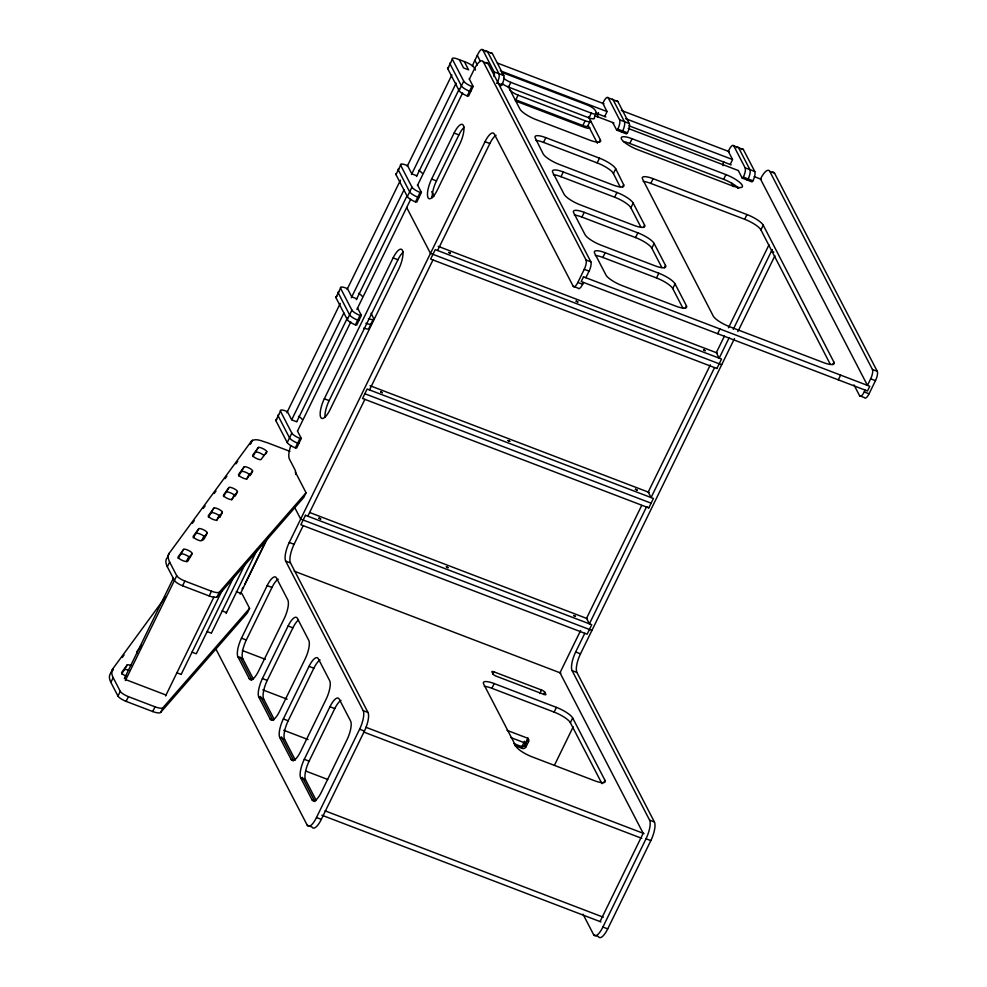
<?xml version="1.0" encoding="UTF-8"?>
<svg xmlns="http://www.w3.org/2000/svg" width="987" height="987" viewBox="0 0 987 987"><rect width="100%" height="100%" fill="white"/><g stroke="black" fill="none" stroke-linecap="round" stroke-linejoin="round"><path stroke-width="1.48" d="M236.337 591.645L242.086 593.841L249.588 608.337L247.281 613.063L160.696 712.38A12.165 3.134 26 0 1 152.714 711.553L126.102 701.375A7.563 1.949 26 0 1 117.971 696.069L110.877 682.375A84.771 21.825 26 0 1 110.556 673.455L112.863 668.73L165.458 596.999M167.593 556.668L169.32 553.127L251.475 441.066C256.065 437.734 262.554 441.522 267.403 442.756L288.118 450.677A15.138 3.899 26 0 1 289.894 451.392M110.877 682.375L113.184 677.662A84.771 21.825 26 0 1 112.863 668.73M295.323 472.02L306.056 492.735L303.749 497.448L217.152 596.777A12.165 3.134 26 0 1 209.182 595.951L182.558 585.772A7.563 1.949 26 0 1 174.428 580.467L167.334 566.772L169.641 562.047A84.771 21.825 26 0 1 169.32 553.127M121.697 674.022L127.175 664.967A4.725 1.221 26 0 1 131.012 665.583M178.153 558.42L183.631 549.364A4.725 1.221 26 0 1 188.591 550.499A4.725 1.221 26 0 1 192.083 553.621L190.343 557.161M124.337 678.612L173.342 578.259M193.267 537.804L198.757 528.748A4.725 1.221 26 0 1 203.704 529.871A4.725 1.221 26 0 1 207.196 532.992L205.469 536.546M117.971 696.069L120.278 691.344L113.184 677.662M125.349 680.586L176.735 575.742L169.641 562.047M186.444 561.763L189.134 556.261M208.393 517.188L213.871 508.132A4.725 1.221 26 0 1 218.818 509.255A4.725 1.221 26 0 1 222.309 512.376L220.002 517.102M202.236 539.766L204.247 535.645M223.506 496.56L228.984 487.516A4.725 1.221 26 0 1 233.944 488.639A4.725 1.221 26 0 1 237.423 491.76L235.696 495.301M250.106 444.125L251.845 440.584M250.686 443.743L252.413 440.202M126.102 701.375L128.409 696.649A7.563 1.949 26 0 1 120.278 691.344M182.558 585.772L184.865 581.047A7.563 1.949 26 0 1 176.735 575.742M216.684 520.531L219.373 515.029M238.62 475.944L244.11 466.9A4.725 1.221 26 0 1 249.057 468.023A4.725 1.221 26 0 1 252.549 471.144L250.821 474.685M231.797 499.903L234.487 494.413M252.82 456.586L258.384 447.419A4.849 1.246 26 0 1 263.184 448.752A4.849 1.246 26 0 1 266.823 451.664L265.676 454.032M246.602 479.263L249.292 473.76M297.371 430.838L301.282 438.376L296.668 448.036L295.347 447.864A7.563 1.949 26 0 1 287.217 442.558L275.842 420.61L280.456 411.172A7.563 1.949 26 0 1 285.736 410.987L287.414 411.628L291.683 419.857L296.705 421.782M357.442 307.833L361.353 315.384L356.739 325.044L355.419 324.871A7.563 1.949 26 0 1 347.288 319.566L335.913 297.618L340.527 288.167A7.563 1.949 26 0 1 345.808 287.994L347.486 288.636L351.742 296.865L356.776 298.79M417.501 184.84L421.412 192.391L416.81 202.051L415.478 201.879A7.563 1.949 26 0 1 407.36 196.573L395.984 174.625L400.599 165.174A7.563 1.949 26 0 1 405.879 165.002L407.557 165.631L411.813 173.872L416.847 175.785M469.257 78.886L473.168 86.437L468.554 96.097L467.233 95.924A7.563 1.949 26 0 1 459.103 90.619L447.728 68.671L452.342 59.22A7.563 1.949 26 0 1 457.623 59.047L466 62.243A7.563 1.949 26 0 1 474.13 67.548L475.463 70.139M286.859 412.763L340.281 303.379M347.042 289.536L400.463 180.152M407.224 166.297L451.861 74.913M291.794 419.611L343.871 312.99M351.31 297.766L404.053 189.763M411.493 174.526L456.13 83.142M152.714 711.553L155.021 706.828A12.165 3.134 26 0 0 163.003 707.654L249.588 608.337M209.182 595.951L211.489 591.225A12.165 3.134 26 0 0 219.459 592.052L306.056 492.735M296.828 421.535L347.547 317.691M356.332 299.69L407.051 195.833M416.526 176.451L459.128 89.225M287.217 442.558L291.831 433.12L280.456 411.172M347.288 319.566L351.903 310.115L340.527 288.167M407.36 196.573L411.974 187.123L400.599 165.174M459.103 90.619L463.717 81.168L452.342 59.22M165.582 695.971L213.92 596.987M297.667 430.714L350.829 321.873M356.887 309.462L410.728 199.226M417.464 185.433L462.619 92.975M469.356 79.182L474.081 69.522A15.138 4.799 -69.1 0 1 483.334 61.873L488.158 63.711L590.855 261.839A7.563 2.393 -69.1 0 1 589.066 271.154L585.859 277.729M160.696 712.38L163.003 707.654M217.152 596.777L219.459 592.052M181.374 673.973L223 588.733M295.347 447.864L299.962 438.425A7.563 1.949 26 0 1 291.831 433.12M355.419 324.871L360.021 315.433A7.563 1.949 26 0 1 351.903 310.115M415.478 201.879L420.092 192.428A7.563 1.949 26 0 1 411.974 187.123M467.233 95.924L471.848 86.474A7.563 1.949 26 0 1 463.717 81.168M196.487 653.357L234.758 574.989M324.328 398.773L393.122 257.903A15.138 4.799 -69.1 0 1 402.375 250.254A15.138 4.799 -69.1 0 1 398.81 268.883L330.016 409.741A15.138 4.799 -69.1 0 1 320.75 417.39A15.138 4.799 -69.1 0 1 324.328 398.773L329.14 400.611A15.138 4.799 -69.1 0 0 325.056 417.365M431.627 179.054L454.094 133.06A15.138 4.799 -69.1 0 1 463.359 125.411A15.138 4.799 -69.1 0 1 459.782 144.04L437.315 190.035A15.138 4.799 -69.1 0 1 428.05 197.684A15.138 4.799 -69.1 0 1 431.627 179.054L436.451 180.905A15.138 4.799 -69.1 0 0 432.355 197.659M211.6 632.741L245.849 562.627M329.14 400.611L397.934 259.754A15.138 4.799 -69.1 0 1 403.313 252.067M436.451 180.905L458.906 134.911A15.138 4.799 -69.1 0 1 464.285 127.224M226.048 613.495L257.607 548.883M373.111 319.628L369.076 327.894A7.563 1.949 26 0 1 363.796 328.079M244.776 584.279L266.872 539.038M240.174 594.211L268.378 536.472M501.84 73.186A7.563 1.949 26 0 1 506.602 74.148L587.055 104.906A7.563 1.949 26 0 1 595.173 110.211L596.604 112.962A7.563 1.949 26 0 1 591.312 113.135L510.859 82.377L508.552 87.103L519.939 109.051A15.138 3.899 26 0 0 536.188 119.661L589.819 140.166A15.138 3.899 26 0 0 600.392 139.809L588.758 117.194M241.494 638.17L267.169 585.612A15.138 4.799 -69.1 0 1 276.434 577.95L287.809 599.899A15.138 4.799 -69.1 0 1 284.231 618.528L258.557 671.098A15.138 4.799 -69.1 0 1 249.292 678.748L237.916 656.799A15.138 4.799 -69.1 0 1 241.494 638.17L246.306 640.02A15.138 4.799 -69.1 0 0 242.74 658.637L253.449 679.303M215.857 648.94L307.228 825.206A15.126 4.799 -69.1 0 0 316.482 817.544L359.601 729.233A15.138 4.799 -69.1 0 0 363.179 710.603L285.675 561.11A15.138 4.799 -69.1 0 1 289.253 542.48L485.024 141.696A15.138 4.799 -69.1 0 1 494.29 134.035L573.2 286.279L578.024 288.13A7.563 2.393 -69.1 0 0 582.651 284.293L583.551 282.455M246.306 640.02L271.98 587.45A15.138 4.799 -69.1 0 1 278.186 579.172M307.228 825.206L312.04 827.044A15.126 4.799 -69.1 0 0 321.306 819.383L364.425 731.083A15.138 4.799 -69.1 0 0 367.991 712.454L290.499 562.948A15.138 4.799 -69.1 0 1 294.077 544.318L303.194 525.639M307.808 516.189L364.882 399.365M369.496 389.914L432.985 259.963M437.599 250.513L489.848 143.534A15.138 4.799 -69.1 0 1 496.054 135.256M514.906 99.514A7.563 1.949 26 0 0 515.794 99.872L518.101 95.159A7.563 1.949 26 0 1 509.983 89.854M262.419 678.55L288.093 625.992A15.138 4.799 -69.1 0 1 297.358 618.331L308.734 640.279A15.138 4.799 -69.1 0 1 305.168 658.909L279.494 711.479A15.138 4.799 -69.1 0 1 270.228 719.128L258.853 697.18A15.138 4.799 -69.1 0 1 262.419 678.55L267.243 680.401A15.138 4.799 -69.1 0 0 263.665 699.018L274.374 719.683M267.243 680.401L292.917 627.831A15.138 4.799 -69.1 0 1 298.284 620.144M535.966 140.401A15.138 3.899 26 0 1 543.541 142.387L545.848 137.662L599.479 158.167A15.138 3.899 26 0 1 615.728 168.777L623.624 184.643L622.476 187.012M283.355 718.931L309.03 666.373A15.138 4.799 -69.1 0 1 318.295 658.711L329.67 680.66A15.138 4.799 -69.1 0 1 326.092 699.289L300.418 751.86A15.138 4.799 -69.1 0 1 291.153 759.509L279.777 737.56A15.138 4.799 -69.1 0 1 283.355 718.931L288.179 720.781A15.138 4.799 -69.1 0 0 284.601 739.399L295.31 760.064M288.179 720.781L313.841 668.211A15.138 4.799 -69.1 0 1 320.047 659.933M515.794 99.872L582.848 125.509L585.155 120.784A7.563 1.949 26 0 0 590.436 120.611L588.708 124.152M591.312 113.135L589.005 117.86L508.552 87.103A7.563 1.949 26 0 1 502.038 83.513M553.411 174.699A15.138 3.899 26 0 1 560.986 176.685L563.293 171.96L616.937 192.465A15.138 3.899 26 0 1 633.185 203.088L644.56 225.024L643.413 227.392M596.604 112.962L594.297 117.687A7.563 1.949 26 0 1 589.005 117.86A15.138 3.899 26 0 1 588.721 116.984M604.673 116.503L607.079 111.58L602.823 103.351L603.625 101.71A7.563 2.393 -69.1 0 1 608.251 97.873L617.887 101.562L629.262 123.511A7.563 2.393 -69.1 0 1 627.473 132.826L626.437 133.899L616.678 130.099L612.767 122.548M599.232 142.177L600.392 139.809M304.292 759.311L329.954 706.754A15.138 4.799 -69.1 0 1 339.22 699.092L350.595 721.041A15.138 4.799 -69.1 0 1 347.029 739.67L321.355 792.24A15.138 4.799 -69.1 0 1 312.089 799.889L300.714 777.941A15.138 4.799 -69.1 0 1 304.292 759.311L309.104 761.162A15.138 4.799 -69.1 0 0 305.526 779.779L316.235 800.445M620.009 186.728L613.42 173.502A15.138 3.899 26 0 0 597.172 162.892L599.479 158.167M309.104 761.162L334.778 708.592A15.138 4.799 -69.1 0 1 340.984 700.314M574.348 215.08A15.138 3.899 26 0 1 581.923 217.066L584.23 212.341L637.861 232.846A15.138 3.899 26 0 1 654.11 243.468L665.497 265.404L664.337 267.773M613.42 173.502L615.728 168.777M623.451 141.622A15.138 3.899 26 0 1 629.78 143.448L632.087 138.723L725.951 174.613A15.138 3.899 26 0 1 742.199 185.223A15.138 3.899 26 0 1 731.638 185.581L637.775 149.703A15.138 3.899 26 0 1 621.514 139.093A15.138 3.899 26 0 1 632.087 138.723M640.921 227.17L630.878 207.801A15.138 3.899 26 0 0 614.63 197.19L616.937 192.465M573.2 286.279A7.563 2.393 -69.1 0 0 577.839 282.455L584.255 269.315A7.563 2.393 -69.1 0 0 586.044 260L483.334 61.873M595.272 255.46A15.138 3.899 26 0 1 602.847 257.447L605.154 252.721L658.798 273.226A15.138 3.899 26 0 1 675.046 283.849L686.421 305.785L685.274 308.154M630.878 207.801L633.185 203.088M643.228 181.411A15.138 3.899 26 0 1 650.803 183.397L653.11 178.672L746.974 214.561A15.138 3.899 26 0 1 763.235 225.172L833.929 362.18L832.769 364.536M661.845 267.551L651.815 248.181A15.138 3.899 26 0 0 635.554 237.571L637.861 232.846M651.815 248.181L654.11 243.468M682.782 307.932L672.739 288.562A15.138 3.899 26 0 0 656.491 277.952L658.798 273.226M730.183 164.484L732.588 159.561L728.32 151.332L729.122 149.691A7.563 2.393 -69.1 0 1 733.748 145.854L743.384 149.543L754.771 171.491A7.563 2.393 -69.1 0 1 752.982 180.806L752.02 181.904L742.187 178.079L738.276 170.529M629.78 143.448L723.644 179.338L725.951 174.613M672.739 288.562L675.046 283.849M492.858 674.232L494.018 671.863L541.53 690.024A2.973 0.765 26 0 1 544.725 692.121L545.848 694.28A2.973 0.765 26 0 1 543.763 694.354L496.251 676.181A2.973 0.765 26 0 1 493.056 674.096L491.933 671.937A2.973 0.765 26 0 1 494.018 671.863M484.309 686.31A15.138 3.899 26 0 1 491.884 688.297L494.191 683.572L556.409 707.371A15.138 3.899 26 0 1 572.67 717.981L604.969 780.31L603.822 782.666M830.203 364.166L760.928 229.897A15.138 3.899 26 0 0 744.667 219.274L746.974 214.561M760.928 229.897L763.235 225.172M539.803 693.577L541.53 690.024M717.648 333.717L719.955 328.992M543.578 694.478L544.725 692.121M522 746.493L524.566 741.237M523.9 746.665L527.959 738.362M580.615 630.533L559.987 672.776L643.179 833.275L600.059 921.562M641.661 505.517L586.549 618.343L589.399 623.821L646.522 506.874L648.866 507.774L653.419 498.447L367.152 389.014L362.537 398.464L648.817 507.91M710.356 364.857L648.225 492.069L651.075 497.559L714.563 367.596M724.433 336.073L716.328 352.655L719.19 358.17L729.233 337.591M728.48 327.783L768.984 244.85M513.906 743.667L521.099 746.419A2.973 2.714 -27.4 0 0 524.998 744.84L527.527 739.658A2.973 2.714 -27.4 0 0 527.749 737.881M514.918 745.629L522.123 748.38A2.973 2.714 -27.4 0 0 526.022 746.814L528.551 741.632A2.973 2.714 -27.4 0 0 527.181 738.042L507.022 730.331M583.021 914.209L593.643 934.714A15.138 4.799 -69.1 0 0 602.897 927.052L646.029 838.765A15.138 4.799 -69.1 0 0 649.594 820.135L572.09 670.617A15.138 4.799 -69.1 0 1 575.668 651.988L584.797 633.296M733.255 329.362L771.427 251.191A15.138 4.799 -69.1 0 1 772.29 249.514M716.907 368.484L721.534 359.058L435.255 249.612L430.64 259.063L716.92 368.509M598.887 937.156A15.138 4.799 -69.1 0 0 607.721 928.89L650.84 840.603A15.138 4.799 -69.1 0 0 654.418 821.974L576.914 672.455A15.138 4.799 -69.1 0 1 580.492 653.826L734.488 338.529M737.857 331.632L774.906 255.781M601.959 783.678L570.363 722.706A15.138 3.899 26 0 0 554.102 712.083L556.409 707.371M570.363 722.706L572.67 717.981M554.484 765.172L573.188 726.864M838.321 379.847L840.628 375.122M853.977 384.905L859.615 395.775A7.563 2.393 -69.1 0 0 864.242 391.95L865.143 390.099M769.749 171.368L872.446 369.496A7.563 2.393 -69.1 0 1 870.657 378.811L867.45 385.374L760.483 179.017A15.138 4.799 -69.1 0 1 769.749 171.368L774.561 173.206L877.27 371.334A7.563 2.393 -69.1 0 1 875.481 380.649L869.066 393.788A7.563 2.393 -69.1 0 1 864.427 397.613L859.615 395.775M485.629 51.731A7.563 2.393 -69.1 0 1 487.566 51.743L498.953 73.692A7.563 2.393 -69.1 0 1 497.164 83.007L496.942 83.401M472.452 66.511A7.563 2.393 -69.1 0 1 474.105 61.934L478.115 53.73A7.563 2.393 -69.1 0 1 482.754 49.905L492.39 53.582L503.765 75.53A7.563 2.393 -69.1 0 1 501.976 84.845L500.816 85.807M608.251 97.873L619.626 119.822A7.563 2.393 -69.1 0 1 617.837 129.137L616.739 130.173M733.748 145.854L745.123 167.802A7.563 2.393 -69.1 0 1 743.347 177.117L742.298 178.203M192.403 523.221L194.217 520.754M203.285 508.379L205.099 505.912M214.167 493.537L215.98 491.07M225.048 478.695L226.862 476.227M235.93 463.853L237.744 461.385M183.631 549.364L178.079 556.952A4.725 1.221 26 0 0 181.571 560.073A4.725 1.221 26 0 0 186.518 561.196L192.083 553.621M198.757 528.748L193.193 536.323A4.725 1.221 26 0 0 196.684 539.445A4.725 1.221 26 0 0 201.644 540.58L207.196 532.992M213.871 508.132L208.319 515.707A4.725 1.221 26 0 0 211.798 518.829A4.725 1.221 26 0 0 216.758 519.952L222.309 512.376M228.984 487.516L223.432 495.092A4.725 1.221 26 0 0 226.924 498.213A4.725 1.221 26 0 0 231.871 499.336L237.423 491.76M244.11 466.9L238.546 474.476A4.725 1.221 26 0 0 242.037 477.597A4.725 1.221 26 0 0 246.984 478.72L252.549 471.144M258.384 447.419L252.684 455.192A4.725 1.221 26 0 0 256.176 458.313A4.725 1.221 26 0 0 261.123 459.448L266.823 451.664M187.394 561.591L188.973 559.419M203.297 539.889L204.889 537.718M110.556 673.455L113.258 669.766M122.289 657.453L124.103 654.986M127.175 664.967L121.623 672.554A4.725 1.221 26 0 0 126.225 676.181M141.499 645.436L136.737 651.926A4.725 1.221 26 0 0 137.452 653.258M471.848 86.474L473.168 86.437M420.092 192.428L421.412 192.391M360.021 315.433L361.353 315.384M299.962 438.425L301.306 438.462M497.473 63.082L604.032 103.82M621.317 110.421L729.319 151.714M500.31 70.756L606.869 111.494M625.585 118.65L732.144 159.388M482.754 49.905L494.129 71.854L503.765 75.53M619.626 119.822L629.262 123.511M745.123 167.802L754.771 171.491M595.815 113.123L605.895 116.972M628.941 125.781L731.17 164.866M613.902 122.98L599.578 117.502A15.138 3.899 26 0 0 594.655 115.96M628.213 128.446L738.486 170.603M754.241 176.624L761.396 179.363M497.164 83.007L501.976 84.845M617.837 129.137L627.473 132.826M743.347 177.117L752.982 180.806M518.101 95.159L585.155 120.784M515.436 100.945L584.403 127.311A7.563 1.949 26 0 0 589.819 127.755M543.541 142.387L597.172 162.892M650.803 183.397L744.667 219.274M485.024 141.696L489.848 143.534M771.427 251.191L773.845 252.104M454.094 133.06L458.906 134.911M560.986 176.685L614.63 197.19M581.923 217.066L635.554 237.571M602.847 257.447L656.491 277.952M586.044 260L590.855 261.839M872.446 369.496L877.27 371.334M584.255 269.315L589.066 271.154M870.657 378.811L875.481 380.649M577.839 282.455L582.651 284.293M864.242 391.95L869.066 393.788M438.154 246.331L717.253 353.025M721.694 364.734L430.468 253.388L406.681 207.504M393.122 257.903L397.934 259.754M370.063 385.732L649.15 492.427M364.845 393.739L651.124 503.185M309.819 512.561L587.475 618.713M591.916 630.422L300.69 519.076L294.496 507.121M289.253 542.48L294.077 544.318M575.668 651.988L580.492 653.826M285.675 561.11L290.499 562.948M572.09 670.617L576.914 672.455M294.175 571.152L560.9 673.122M267.169 585.612L271.98 587.45M491.884 688.297L554.102 712.083M184.865 581.047L211.489 591.225M288.093 625.992L292.917 627.831M222.186 610.916L226.504 612.569M510.847 737.573L526.515 743.556M309.03 666.373L313.841 668.211M207.073 631.544L211.378 633.185M242.395 650.532L265.306 659.291M237.916 656.799L242.74 658.637M363.179 710.603L367.991 712.454M649.594 820.135L654.418 821.974M191.959 652.16L196.265 653.801M329.954 706.754L334.778 708.592M249.292 678.748L251.71 679.673M365.893 727.271L644.092 833.62M262.789 689.876L287.131 699.178M650.84 840.603L646.029 838.765M359.601 729.233L364.425 731.083M363.586 731.984L641.784 838.345M258.853 697.18L263.665 699.018M176.846 672.776L181.152 674.429M270.228 719.128L272.634 720.054M283.713 730.257L308.067 739.559M279.777 737.56L284.601 739.399M166.038 695.045L125.805 679.661L124.781 677.687M128.409 696.649L155.021 706.828M291.153 759.509L293.571 760.434M306.118 771.205L327.696 779.446M300.714 777.941L305.526 779.779M312.089 799.889L314.495 800.815M325.081 810.845L603.267 917.194M321.873 815.213L600.96 921.92M316.482 817.544L321.306 819.383M602.897 927.052L607.721 928.89M593.643 934.714L598.455 936.552M365.881 323.267L366.103 323.354A7.563 1.949 26 0 0 371.383 323.168M747.06 179.992L748.158 178.968A7.563 2.393 -69.1 0 0 749.947 169.653L738.572 147.705A7.563 2.393 -69.1 0 0 736.623 147.68M621.551 132.011L622.661 130.987A7.563 2.393 -69.1 0 0 624.45 121.672L613.075 99.724A7.563 2.393 -69.1 0 0 612.285 99.169M508.071 86.35L508.552 87.103A15.138 3.899 26 0 0 508.256 86.609M731.355 182.706L733.366 186.58M588.042 125.164L597.406 143.238M477.313 55.371L480.361 61.243M474.907 60.293L477.35 65.006M464.322 61.601L468.591 69.843L463.569 67.918L459.3 59.689M431.751 191.577L433.762 195.451A7.563 1.949 26 0 1 433.885 195.796M371.013 313.286L373.691 318.456A7.563 1.949 26 0 1 368.41 318.628M527.527 739.658L528.551 741.632M524.998 744.84L526.022 746.814M521.099 746.419L522.123 748.38M240.075 657.132L251.833 679.833M260.432 696.415L272.794 720.251M281.369 736.795L293.719 760.632M302.38 777.324L314.939 801.567M470.861 91.149L469.541 91.199A7.563 1.949 26 0 1 461.41 85.894L450.035 63.945A7.563 1.949 26 0 1 450.553 62.81M419.105 197.104L417.785 197.153A7.563 1.949 26 0 1 409.667 191.848L398.292 169.9A7.563 1.949 26 0 1 399.241 168.715M359.046 320.109L357.726 320.146A7.563 1.949 26 0 1 349.595 314.841L338.22 292.892A7.563 1.949 26 0 1 339.17 291.708M298.975 443.101L297.655 443.151A7.563 1.949 26 0 1 289.524 437.833L278.149 415.897A7.563 1.949 26 0 1 278.667 414.75M588.129 125.324A7.563 1.949 26 0 1 582.848 125.509M510.859 82.377A7.563 1.949 26 0 1 503.789 78.318M494.129 71.854A7.563 2.393 -69.1 0 1 494.006 76.591M490.86 53.273A7.563 2.393 -69.1 0 1 492.39 53.582M723.027 165.668A7.563 2.393 -69.1 0 1 723.693 161.547M737.992 187.641A7.563 2.393 -69.1 0 1 737.536 188.246M741.447 149.53A7.563 2.393 -69.1 0 1 743.384 149.543M597.542 116.984A7.563 2.393 -69.1 0 1 598.492 112.641M616.357 101.254A7.563 2.393 -69.1 0 1 617.887 101.562M395.984 174.625A7.563 1.949 26 0 1 396.169 173.589M418.636 170.332A7.563 1.949 26 0 1 422.387 173.502M433.799 196.314A7.563 1.949 26 0 1 431.64 196.549M447.728 68.671A7.563 1.949 26 0 1 448.69 67.474M275.842 420.61A7.563 1.949 26 0 1 276.804 419.426M298.493 416.317A7.563 1.949 26 0 1 302.244 419.5M335.913 297.618A7.563 1.949 26 0 1 336.863 296.433M358.565 293.324A7.563 1.949 26 0 1 362.315 296.507M124.868 669.692A4.725 1.221 26 0 1 128.705 670.309M167.334 566.772A84.771 21.825 26 0 1 167.013 557.852M181.324 554.089A4.725 1.221 26 0 1 185.729 554.953A4.725 1.221 26 0 1 189.812 558.013M196.45 533.473A4.725 1.221 26 0 1 200.275 534.078A4.725 1.221 26 0 1 204.691 536.94M211.563 512.858A4.725 1.221 26 0 1 215.956 513.709A4.725 1.221 26 0 1 220.052 516.769M226.677 492.242A4.725 1.221 26 0 1 231.069 493.093A4.725 1.221 26 0 1 235.165 496.153M241.803 471.613A4.725 1.221 26 0 1 246.195 472.477A4.725 1.221 26 0 1 250.279 475.537M256.077 452.145A4.849 1.246 26 0 1 259.902 453.008A4.849 1.246 26 0 1 263.985 455.562M295.644 474.463A15.138 4.799 -69.1 0 0 295.076 469.96L289.388 458.992A15.138 4.799 -69.1 0 1 290.721 445.803M772.278 172.219A15.138 4.799 -69.1 0 1 774.561 173.206M653.11 178.672A15.138 3.899 26 0 0 642.549 179.029L713.243 316.037A15.138 3.899 26 0 0 729.492 326.66L823.355 362.537A15.138 3.899 26 0 0 833.929 362.18M545.848 137.662A15.138 3.899 26 0 0 535.275 138.02L543.171 153.886A15.138 3.899 26 0 0 559.432 164.508L613.063 185.013A15.138 3.899 26 0 0 623.624 184.643M563.293 171.96A15.138 3.899 26 0 0 552.732 172.33L564.108 194.266A15.138 3.899 26 0 0 580.356 204.889L633.999 225.394A15.138 3.899 26 0 0 644.56 225.024M584.23 212.341A15.138 3.899 26 0 0 573.657 212.711L585.044 234.647A15.138 3.899 26 0 0 601.293 245.269L654.924 265.774A15.138 3.899 26 0 0 665.497 265.404M605.154 252.721A15.138 3.899 26 0 0 594.593 253.079L605.969 275.028A15.138 3.899 26 0 0 622.217 285.65L675.861 306.155A15.138 3.899 26 0 0 686.421 305.785M723.644 179.338A15.138 3.899 26 0 1 738.695 188.357M485.875 62.724A15.138 4.799 -69.1 0 1 488.158 63.711M243.012 587.487A15.138 4.799 -69.1 0 1 242.099 588.894M494.191 683.572A15.138 3.899 26 0 0 483.618 683.942L515.93 746.271A15.138 3.899 26 0 0 532.178 756.881L594.408 780.668A15.138 3.899 26 0 0 604.969 780.31M305.464 515.288L300.862 524.751L587.142 634.197L591.744 624.722L305.464 515.288M583.514 276.829L581.207 281.554L867.487 391L869.794 386.275L583.514 276.829M448.764 252.45L450.442 253.301L448.764 252.45M380.661 391.851L382.339 392.69L380.661 391.851M318.986 518.138L320.664 518.977L318.986 518.138M576.149 301.146L577.827 301.997L576.149 301.146M508.046 440.547L509.724 441.399L508.046 440.547M446.371 566.834L448.049 567.685L446.371 566.834M703.534 349.842L705.212 350.693L703.534 349.842M635.443 489.244L637.108 490.095L635.443 489.244M573.755 615.53L575.433 616.381L573.755 615.53"/></g></svg>
